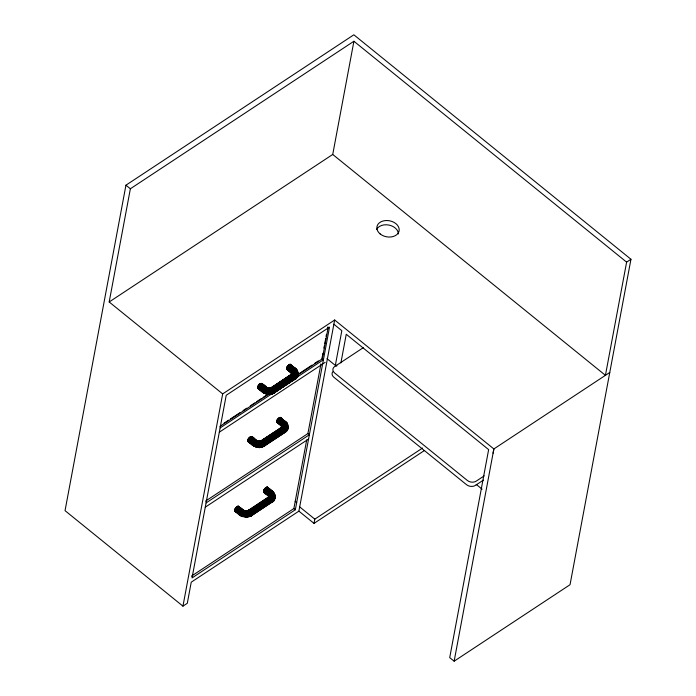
<?xml version="1.0" encoding="UTF-8"?>
<svg xmlns="http://www.w3.org/2000/svg" width="696" height="696" viewBox="0 0 696 696"><rect width="100%" height="100%" fill="white"/><g stroke="black" fill="none" stroke-linecap="round" stroke-linejoin="round"><path stroke-width="1.04" d="M243.113 516.693C237.884 516.763 243.452 508.28 244.792 510.995C244.313 510.325 242.356 517.867 243.452 516.006M254.91 445.753C252.43 447.11 255.232 440.707 256.902 440.655C255.31 437.871 249.986 444.892 253.187 445.109M259.939 441.186L258.651 441.49L259.939 441.186L260.643 442.395L260.713 447.319L256.093 447.05L257.816 441.003L257.781 441.664L257.033 441.386M266.02 393.823C266.377 386.437 270.474 386.524 268.412 394.023C261.13 393.066 274.737 396.85 270.735 389.795C271.083 387.002 266.62 389.055 269.883 388.064M267.812 488.348C267.829 485.068 263.601 489.114 263.549 490.793L268.447 494.891L268.743 497.501C268.343 491.62 279.279 495.239 273.859 499.693M268.7 497.057L268.63 494.447L263.714 490.323M280.845 418.696C280.862 415.416 276.634 419.462 276.582 421.141L281.48 425.247L281.776 427.849C281.323 422.646 290.998 424.664 287.587 429.467L286.413 430.215M291.772 373.709L291.711 374.726C293.399 365.983 303.787 376.962 294.538 378.406M274.911 495.743L274.624 497.423L272.449 500.093L251.917 513.648C246.045 517.154 239.12 513.404 234.97 508.959C235.431 507.775 238.38 504.687 238.911 507.053M274.555 499.11L275.077 496.152M287.283 429.789L287.57 428.101M287.944 426.091L287.665 427.779L285.482 430.45L264.95 444.005C259.077 447.502 252.161 443.752 248.002 439.306C250.064 434.652 254.371 436.74 256.224 440.864L251.682 436.575M288.109 426.5L287.587 429.467M297.888 372.978L297.601 374.657L295.426 377.328L274.894 390.882C269.021 394.38 262.096 390.63 257.946 386.184C259.303 379.685 269.108 387.594 265.942 388.029C262.305 391.422 264.341 394.589 268.273 394.327M298.053 373.378L297.531 376.345L296.357 377.101M454.14 661.2L570.041 584.71L630.959 259.26L353.846 34.8L125.95 185.188L65.041 510.655L182.944 606.155L187.294 603.293L191.243 582.178L298.889 511.142L334.663 319.995L493.873 448.955L454.14 661.2L449.72 657.616L488.644 449.607L346.251 334.271L340.892 362.929M182.944 606.155L222.668 393.901L109.185 301.977L130.369 188.773L353.916 41.247L626.617 262.131L605.433 375.335L332.731 154.451L353.916 41.247M240.155 514.762L234.595 510.96L234.97 508.959M248.046 441.603L247.532 440.681L248.002 439.306M258.668 388.377L257.476 387.916L257.946 386.184M247.793 511.308L248.255 510.316M260.826 441.664L261.287 440.664L281.645 427.283C284.29 426.552 287.596 432.425 283.977 432.634M248.385 515.936C254.692 519.146 251.047 506.523 247.08 511.282L247.872 510.899M267.586 494.386L269.048 495.569C266.977 495.5 263.297 493.177 263.549 490.793M277.339 422.472L276.608 422.194L276.582 421.141M287.639 369.254C284.081 369.315 289.858 361.911 290.867 365.156M250.116 515.571L251.543 515.658L272.075 502.103C277.426 499.858 269.308 492.951 267.795 498.118L268.395 497.579M281.645 427.283L280.827 428.466C281.863 423.151 291.398 427.022 286.413 431.303L263.558 446.11L266.22 444.353M291.946 373.491L291.372 374.805C292.39 369.741 301.377 374.674 296.348 378.18M291.676 374.283L291.607 371.681L286.691 367.558M296.731 370.69C296.783 366.627 289.153 371.438 292.05 373.639L286.456 368.793M268.882 496.639C267.499 493.177 275.86 491.498 274.511 495.604L274.537 497.753M286.413 431.303C288.962 428.527 281.663 424.073 281.462 428.388M292.146 380.686L294.73 379.494C300.159 377.798 293.721 370.724 291.015 374.587L270.848 388.124L291.963 374.1C295.774 371.116 289.579 367.627 287.587 366.061M268.969 496.257C272.928 492.785 278.209 500.32 271.753 502.268L270.483 502.129M274.842 497.388L274.746 494.369L273.441 492.107C271.292 490.967 266.89 494.456 269.074 496.413L267.76 495.03C267.473 493.064 271.423 488.957 272.458 491.628L267.89 487.931M297.514 374.979C298.993 373.308 297.349 370.872 296.418 369.332M191.47 576.14L293.86 508.567L306.71 439.933M205.503 501.137L307.902 433.573L320.943 363.877M322.918 353.307L321.935 358.57L323.405 359.771L296.226 377.71M323.91 348.035L324.301 345.929M324.693 343.824L325.685 338.56M326.076 336.446L326.467 334.341M327.459 329.077L327.851 326.972M328.207 327.25L322.291 358.858L297.827 375.005M295.339 509.759L329.521 327.111L226.217 395.276L192.035 577.932L295.339 509.759L293.86 508.567M298.889 511.142L314.009 523.392L314.81 519.146L422.559 448.033M493.064 453.192L493.873 448.955L609.774 372.464M240.868 515.753L247.68 516.971L247.611 512.047L246.906 510.838L245.618 511.134L246.906 510.838M260.713 447.319C255.38 449.66 261.6 441.508 257.764 441.012M245.157 516.676L245.296 517.102L245.758 510.829M253.901 446.11L256.145 447.05L256.485 446.362M268.212 394.301C271.301 394.971 277.165 393.083 274.207 389.229C273.528 387.611 270.988 386.489 270.048 388.507L269.308 388.681M271.675 393.492C274.676 394.501 272.91 387.889 270.622 387.837M263.941 446.18C267.229 444.892 262.314 437.871 260.113 441.629L282.028 427.222C285.83 424.238 279.635 420.741 277.643 419.183M261.74 446.615C264.741 447.624 262.966 441.012 260.678 440.959M249.603 516.597C251.265 514.953 249.499 509.811 246.732 510.812M294.73 379.494C297.375 377.763 292.798 372.195 290.841 374.926L291.45 374.387M271.753 502.268C274.059 500.555 270.744 496.065 268.282 497.092M267.873 497.701L268.934 496.518M295.991 378.38L296.835 376.919M297.757 375.109L295.53 377.841L274.972 391.404C269.004 394.963 261.94 391.213 257.711 386.68M297.801 375.544L295.548 378.32L274.981 391.892C268.96 395.467 261.827 391.726 257.555 387.141M281.967 426.874C283.75 423.69 278.4 422.072 276.982 420.184M287.813 428.223L285.586 430.963L265.037 444.526C259.06 448.085 252.004 444.335 247.767 439.802M287.857 428.666L285.604 431.433L265.037 445.014C259.016 448.589 251.882 444.848 247.611 440.264M268.473 497.162C271.449 493.951 265.62 491.628 263.949 489.836M274.781 497.875L272.554 500.607L251.995 514.179C246.027 517.728 238.963 513.987 234.735 509.446M274.824 498.319L273.371 500.955L272.58 501.25M271.005 387.785L291.58 374.161C295.174 371.272 288.988 368.106 287.222 366.557M291.633 374.03C294.199 370.985 288.361 368.793 286.926 367.062M241.869 515.405L240.973 515.901M293.921 379.511L295.069 378.493M295.556 378.485L273.885 393.057L273.093 392.805M296.809 377.545L274.903 392.309C268.882 395.885 261.748 392.144 257.476 387.559M280.906 428.049C284.49 425.169 278.522 422.246 276.747 420.68M284.786 432.616L286.865 430.667M285.108 432.46L286.682 431.024M268.038 497.353C272.623 494.76 266.455 490.741 264.254 489.332M273.911 499.893L250.525 515.753M273.832 500.311L250.908 515.832M263.949 393.127L264.567 392.909M109.185 301.977L332.731 154.451M222.668 393.901L334.663 319.995M272.51 387.394L274.25 386.245M276.851 384.523L279.461 382.8M282.941 380.512L284.681 379.363M224.069 423.151L228.601 420.166M230.411 418.966L240.381 412.389M243.104 410.596L246.723 408.204M250.351 405.811L254.884 402.819M256.694 401.627L261.226 398.634M263.036 397.442L267.569 394.449M297.47 374.718L311.965 365.148M314.688 363.356L318.307 360.963M219.893 426.43L268.83 394.136M220.11 427.936L274.476 392.057M279.009 389.064L280.819 387.872M273.502 392.988L284.151 385.958M286.813 384.201L290.363 381.852M273.885 393.057L295.295 379.076M219.318 432.181L325.197 362.311M363.269 347.687L334.628 366.583A6.255 4.515 10.6 0 0 334.706 373.03L467.373 480.484A6.255 4.515 10.6 0 0 476.134 481.197L484.19 475.881M261.061 440.907L281.071 427.701C285.665 425.117 279.488 421.097 277.286 419.679M270.387 435.348L272.997 433.634M274.737 432.486L278.217 430.189M269.77 442.004L272.432 440.246M275.103 438.489L278.652 436.148M280.427 434.974L283.089 433.216M285.525 431.851L264.959 445.431C261.6 447.415 257.32 447.154 253.875 445.518M264.28 446.145L285.36 432.199M206.077 502.93L309.372 434.765L307.902 433.573M205.276 507.175L308.58 439.011M248.028 510.56L268.604 496.935M248.742 510.325L268.987 496.874C272.797 493.89 266.603 490.393 264.611 488.836M253.013 507.871L254.745 506.723M626.617 262.131L630.959 259.26M251.247 515.797L272.327 501.851M314.009 523.392L424.482 450.486M483.398 480.127L475.342 485.443A6.255 4.515 10.6 0 1 466.572 484.729L333.915 377.275A6.255 4.515 10.6 0 1 332.862 371.69M270.657 394.197L272.815 393.719M270.187 388.185L271.866 387.368M272.301 393.832L274.746 392.64M260.252 441.308L261.583 440.525M262.357 446.954L264.802 445.762M247.21 510.951L248.542 510.177M252.004 514.657C245.984 518.242 238.85 514.501 234.578 509.916M251.926 515.075C245.905 518.659 238.771 514.918 234.5 510.333M249.325 516.597L251.769 515.414M264.671 492.02L263.74 492.028M269.552 388.142L270.892 387.837M270.152 394.127L273.006 393.492M259.617 441.264L260.957 440.959M259.478 441.473L262.305 440.568L282.454 427.274C286.5 424.168 280.305 420.306 278.043 418.722M263.062 446.606L258.477 447.145L253.857 445.858M260.391 447.389L262.87 446.832M246.584 510.907L247.915 510.612M246.445 511.125L249.272 510.212L269.422 496.918C273.467 493.821 267.273 489.949 265.002 488.366M247.176 516.902L250.029 516.258M247.358 517.041L249.838 516.484M297.818 374.613L297.488 372.839C298.523 370.202 294.53 365.905 292.337 369.124C291.241 369.802 289.588 373.195 292.024 372.804M266.09 387.124C263.436 386.419 259.765 392.753 264.315 393.092M241.051 508.785L243.191 510.516C242.251 507.715 237.319 514.083 239.815 514.883M286.709 422.698C284.42 420.95 279.74 424.908 282.176 427.3L280.801 425.387C281.071 420.549 287.3 419.671 287.813 425.117C287.152 421.889 280.845 423.995 281.915 426.987M268.665 388.159L270.065 388.211M268.595 388.368L272.249 387.446L292.398 374.152C296.444 371.055 290.241 367.183 287.979 365.6M270.796 393.988C265.524 394.728 261.104 391.265 257.476 387.916M258.729 441.273L260.121 441.334M245.688 510.925L247.089 510.977M247.82 516.754L245.436 516.789L240.825 515.51M245.236 517.076L247.68 516.971M276.608 422.194L281.689 426.004L278.061 423.064M268.839 388.229L266.472 387.568L261.061 383.365M257.677 441.134L258.903 441.351M256.076 446.936L258.399 447.354M244.731 510.664L245.819 510.855M245.871 510.995L243.504 510.342M243.043 516.589L245.366 517.006M255.763 439.985L256.902 440.655M266.681 387.498L267.76 387.889M263.845 392.988L266.176 393.805M256.746 440.62L257.816 441.003M256.537 440.69L257.833 441.116M257.825 441.342L251.117 436.488M256.345 446.693L252.1 444.379L247.532 440.681M256.232 446.928L252.1 444.727L247.541 441.038M243.713 510.272L244.801 510.768M244.792 510.995L238.084 506.131M281.793 426.596L280.801 425.387M265.707 386.872L266.951 387.681M266.168 387.742L266.977 388.264M262.122 391.874L264.106 393.162M252.178 444.996L254.17 446.284M242.73 509.637L243.974 510.446M239.067 514.379L241.338 515.858M239.146 514.649L241.129 515.936M333.871 324.24L341.832 330.687L335.472 364.652L336.951 365.844M125.95 185.188L130.369 188.773M326.972 358.631L336.246 366.148M476.186 484.381L482.076 489.149M290.345 364.243L295.417 368.497L291.624 365.417M290.041 364.243L296.809 370.272M291.624 365.774L293.912 367.627M289.675 364.347C293.129 366.166 299.28 371.673 294.225 375.283L273.859 388.725C268.743 391.813 262.975 387.994 259.434 384.296M292.311 366.809L293.834 368.045M289.266 364.539C292.433 366.287 298.593 371.394 293.782 374.874L273.476 388.281C268.613 391.23 263.219 387.376 259.869 383.94M288.84 364.817C291.702 366.496 297.879 371.194 293.32 374.544L273.067 387.907C268.456 390.717 263.462 386.828 260.295 383.661M288.405 365.183C290.963 366.801 297.149 371.072 292.851 374.3L272.649 387.629C268.282 390.291 263.688 386.35 260.695 383.461M286.526 368.019L290.806 371.49L291.85 373.291M289.101 370.437L290.563 371.62M286.447 368.436L291.346 372.543L291.981 374.535L291.815 374.126M287.283 369.358L291.633 372.882M286.543 369.071L292.12 374.178M261.374 383.365L266.168 387.394M262.601 384.853L264.741 386.593M259.008 384.723C262.731 388.655 268.856 392.44 274.207 389.229L294.617 375.753C296.905 374.37 297.383 371.133 295.704 369.089M258.608 385.184C262.505 389.325 268.943 393.101 274.494 389.769L294.965 376.266C297.392 374.779 297.888 371.342 296.096 369.167M258.251 385.68C262.288 389.995 268.995 393.753 274.729 390.325L295.235 376.797L297.34 374.222L297.296 370.933C295.356 369.472 291.041 371.194 291.859 373.865M260.896 390.186L262.392 391.387M260.548 390.291L262.792 392.118M257.572 388.194L262.505 392.135M280.41 417.356L285.49 421.976L283.968 420.741M280.923 417.922L282.437 419.157M283.959 420.384L285.482 421.619M280.096 417.365L286.865 423.385M280.923 418.279L282.445 419.514M279.731 417.461C283.194 419.288 289.336 424.795 284.281 428.405L263.915 441.847C258.808 444.935 253.031 441.116 249.49 437.419M279.331 417.661C282.498 419.41 288.657 424.517 283.846 427.996L263.532 441.403C258.668 444.353 253.283 440.498 249.925 437.062M278.896 417.939C281.767 419.618 287.935 424.316 283.376 427.666L263.123 441.029C258.512 443.839 253.518 439.95 250.351 436.784M278.461 418.296C281.019 419.923 287.213 424.195 282.907 427.422L262.714 440.751C258.338 443.413 253.744 439.472 250.751 436.583M276.512 421.558L281.41 425.665L282.037 427.649L281.871 427.248M276.512 421.915L281.358 425.987M251.43 436.479L256.224 440.516M249.064 437.845C252.796 441.777 258.921 445.562 264.262 442.351L284.681 428.875C286.961 427.483 287.439 424.255 285.76 422.211M248.663 438.306C252.561 442.447 258.999 446.223 264.558 442.891L285.021 429.389C287.448 427.901 287.944 424.464 286.16 422.289M248.307 438.802C252.344 443.117 259.06 446.875 264.785 443.448L285.29 429.919L287.396 427.335L287.361 424.055M248.359 441.595L251.352 444.022M247.628 441.316L252.561 445.257M295.208 501.381L296.679 502.573M299.68 506.897L314.81 519.146M267.377 487.009L272.345 490.985M267.064 487.009L272.449 491.272L274.781 494.769M266.699 487.113C270.152 488.94 276.303 494.438 271.249 498.058L250.882 511.499C245.766 514.579 239.998 510.768 236.457 507.071M266.29 487.304C269.465 489.053 275.616 494.16 270.805 497.649L250.499 511.055C245.636 514.005 240.242 510.151 236.892 506.714M265.863 487.592C268.726 489.271 274.903 493.96 270.344 497.318L250.09 510.681C245.479 513.491 240.485 509.594 237.319 506.427M265.428 487.948C267.986 489.575 274.172 493.847 269.874 497.066L249.673 510.394C245.305 513.065 240.712 509.124 237.719 506.236M263.471 491.211L268.369 495.308L269.004 497.301L268.839 496.9M263.48 491.559L268.656 495.648M263.575 491.837L268.317 495.63M238.397 506.131L243.113 509.898M238.911 506.697L243.191 510.168M236.031 507.488C239.755 511.421 245.879 515.214 251.23 511.995L271.649 498.527C273.928 497.135 274.407 493.908 272.728 491.855M235.631 507.958C239.528 512.099 245.966 515.867 251.526 512.543L271.988 499.032C274.415 497.553 274.911 494.117 273.128 491.933M235.274 508.454C239.311 512.761 246.019 516.519 251.752 513.1L272.258 499.563L274.363 496.988L274.32 493.699M235.692 511.142L237.928 512.952M234.508 510.681L239.528 514.901M234.595 510.96L239.302 514.822M294.86 367.897L296.783 369.898M290.841 372.551L291.737 373.474M284.925 421.019L286.839 423.011M285.412 422.394L286.787 423.803M271.884 490.663L273.806 492.664M271.553 490.645L273.832 493.038M272.38 492.046L273.754 493.455M267.76 495.03L268.76 496.248M261.618 383.461L261.887 383.922M286.474 422.455L288.153 426.918M268.395 495.683L269.143 496.944M297.566 371.246L298.019 374.213M287.622 424.36L288.074 427.335M274.589 494.012L275.042 496.988M376.701 229.358A11.266 8.143 10.6 0 1 389.09 225.095A11.266 8.143 10.6 0 1 398.408 233.952M380.181 233.952A11.266 8.143 10.6 0 0 398.843 231.803A11.266 8.143 10.6 0 0 385.053 220.615A11.266 8.143 10.6 0 0 380.181 233.952"/></g></svg>
